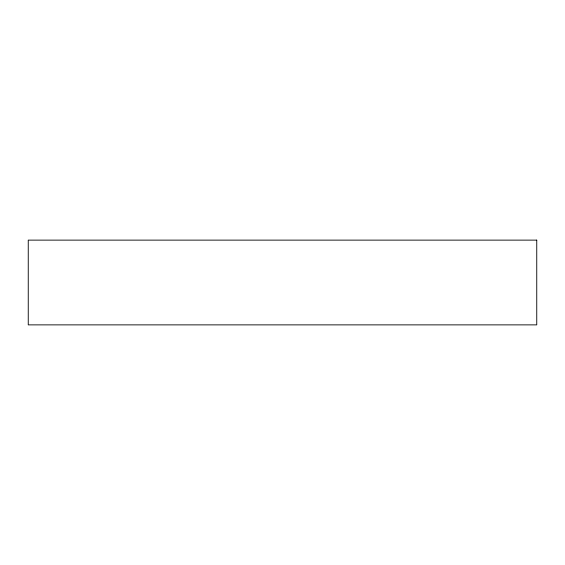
<?xml version="1.0" encoding="UTF-8"?>
<svg xmlns="http://www.w3.org/2000/svg" width="565" height="565" viewBox="0 0 565 565"><rect width="100%" height="100%" fill="white"/><g stroke="black" fill="none" stroke-linecap="round" stroke-linejoin="round"><path stroke-width="0.85" d="M536.75 240.125L28.25 240.125L28.25 324.875L536.75 324.875L536.75 240.125"/></g></svg>
